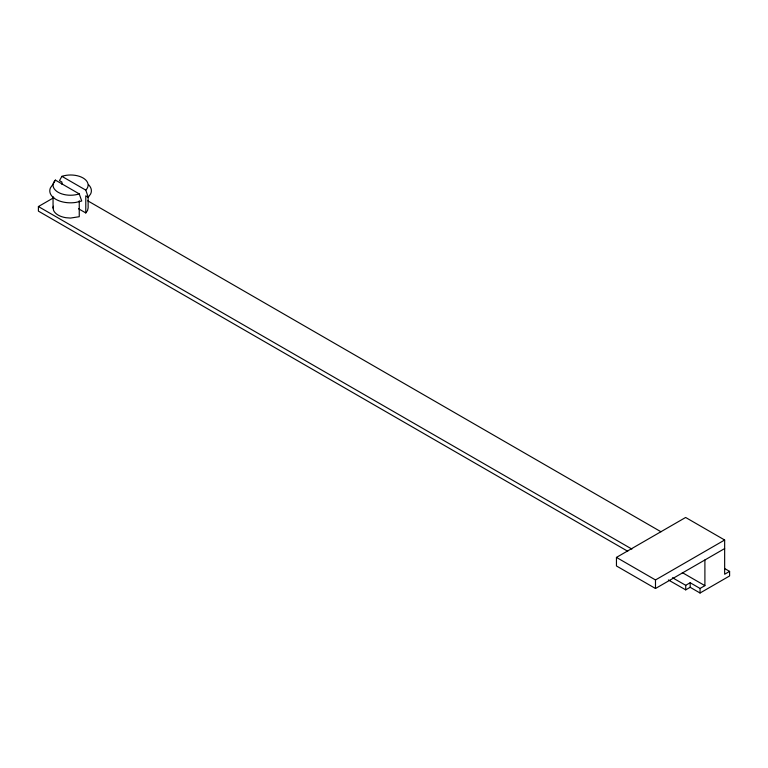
<?xml version="1.0" encoding="UTF-8"?>
<svg xmlns="http://www.w3.org/2000/svg" width="768" height="768" viewBox="0 0 768 768"><rect width="100%" height="100%" fill="white"/><g stroke="black" fill="none" stroke-linecap="round" stroke-linejoin="round"><path stroke-width="1.15" d="M79.248 200.736L79.248 216.71L70.522 218.064L66 217.718A17.472 10.09 0 0 1 53.645 210.586L53.05 207.974L53.05 196.57M53.05 207.974L53.443 206.237M52.915 184.397L55.392 180.115L79.248 193.891L81.725 201.024L75.878 202.416A20.726 11.962 0 0 1 50.496 187.766L52.31 185.242M88.608 184.8A20.726 11.962 0 0 1 90.672 193.882L88.253 197.251L85.786 190.118A17.472 10.09 0 0 0 83.011 177.946A17.472 10.09 0 0 0 61.92 176.342L59.453 180.624L61.92 182.045L61.92 184.33M78.518 208.752L85.786 212.938L87.533 210.509L88.128 207.898L88.128 196.483M627.725 551.251L38.4 211.123L38.4 206.554L53.731 197.702M724.656 548.563L655.488 588.499L616.454 565.968L616.454 557.405L685.632 517.469L724.656 540.01L724.656 574.234L729.6 571.382L729.6 575.952L700.051 593.011L690.173 587.299L685.728 589.862L668.4 579.974M616.454 557.405L655.488 579.946L724.656 540.01M672.48 577.738L685.728 585.302L690.173 582.739L700.051 588.442L704.899 585.648L704.899 559.978M61.92 176.342L85.786 190.118M88.253 197.251L85.786 195.821L85.786 212.938M87.773 200.832L660.979 531.773M724.656 568.531L729.6 571.382M682.301 572.602L704.899 585.648M38.4 206.554L631.872 549.082M700.051 588.442L700.051 593.011M690.173 582.739L690.173 587.299M685.728 585.302L685.728 589.862M655.488 579.946L655.488 588.499M79.248 193.891A17.472 10.09 0 0 1 58.166 192.288A17.472 10.09 0 0 1 55.392 180.115"/></g></svg>
